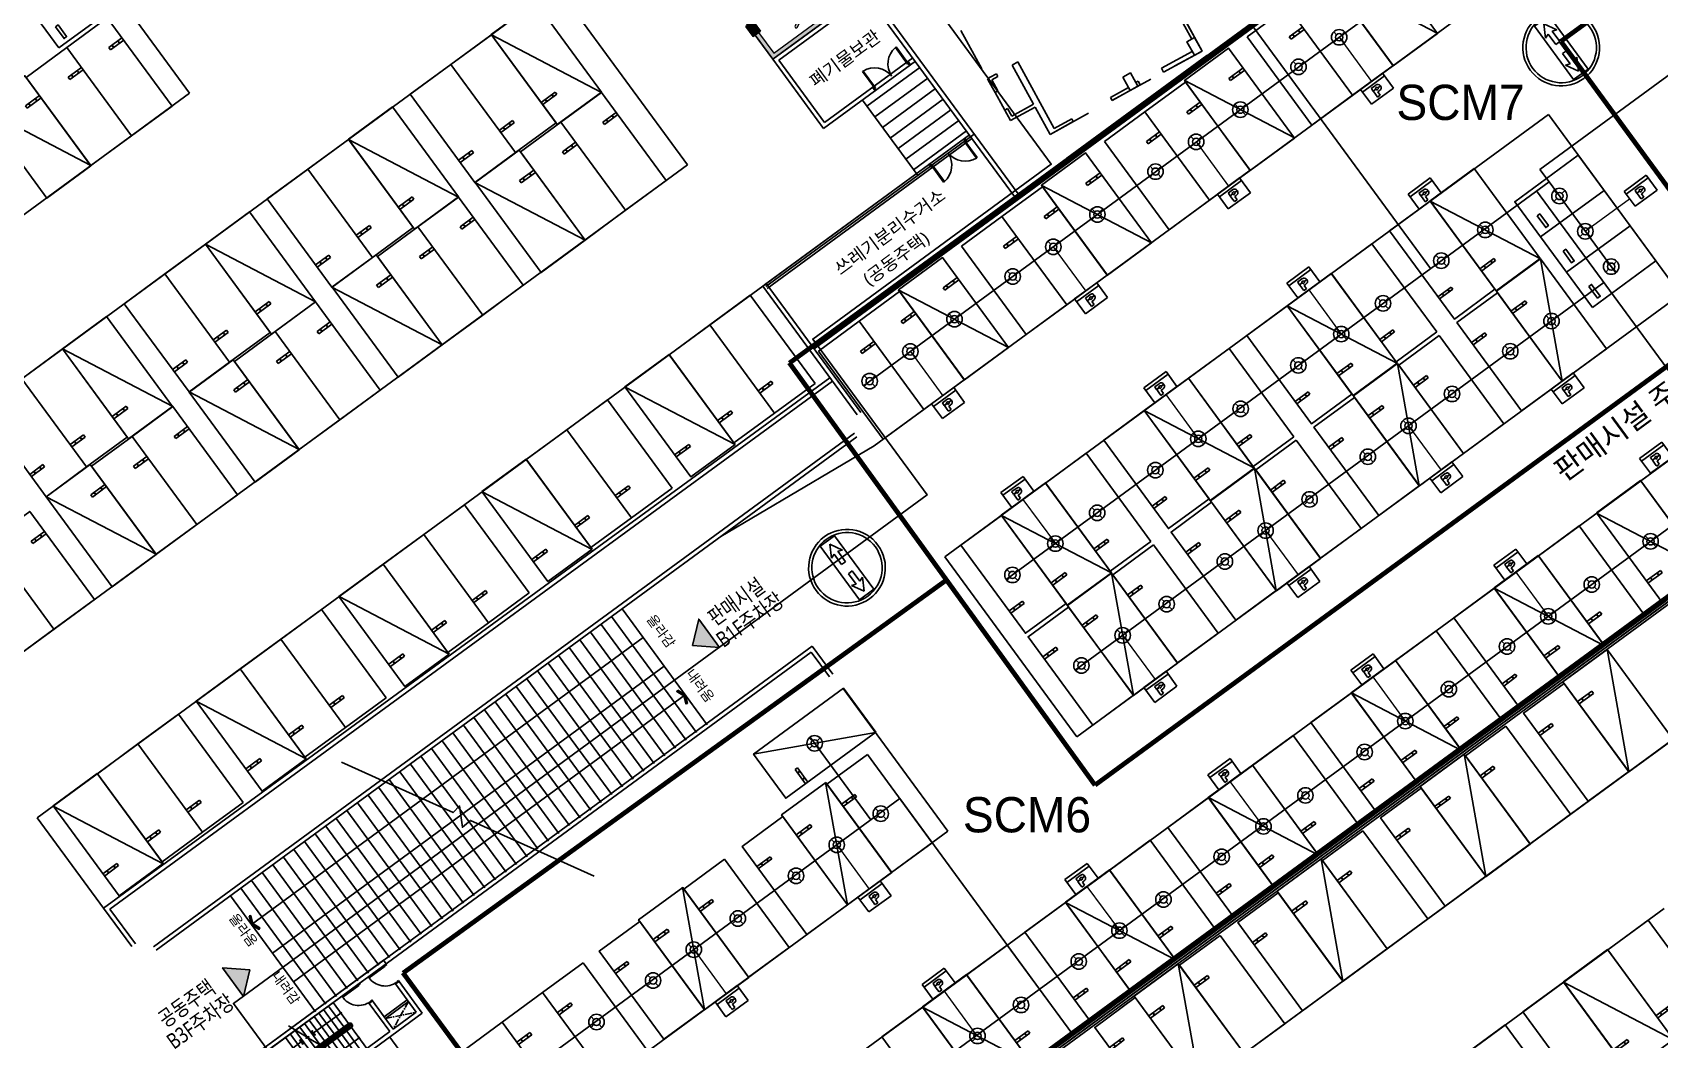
# Model space of a CAD drawing. Header units: millimetres. Extents: x 75184266 to 76346726, y -35077925 to -33679385.
# Drawn here: x 75401790 to 75476135, y -34588318 to -34542283 of the extents above; entities that cross this region are included whole.
import ezdxf
from ezdxf.enums import TextEntityAlignment as Align

# ---------------------------------------------------------------- set-up
doc = ezdxf.new("R2010")
doc.units = ezdxf.units.MM
doc.header["$LTSCALE"] = 50
doc.header["$MEASUREMENT"] = 0
for name, pattern in [('ACAD_ISO10W100', [18.5, 12, -3, 0.5, -3]), ('HIDDEN', [0.375, 0.25, -0.125]), ('XR-지하3층$0$H', [1.3, 0.8, -0.5]), ('XR-지하3층$0$HIDDEN2', [0.1875, 0.125, -0.0625])]:
    doc.linetypes.add(name, pattern=pattern)
doc.layers.get('0').update_dxf_attribs({"linetype": 'CONTINUOUS'})
for name, color, linetype in [('0-유도관제', 6, 'CONTINUOUS'), ('CON', 2, 'CONTINUOUS'), ('DK1', 6, 'CONTINUOUS'), ('DOOR', 7, 'CONTINUOUS'), ('HD', 7, 'CONTINUOUS'), ('open', 1, 'ACAD_ISO10W100'), ('PARKING', 7, 'CONTINUOUS'), ('RACEWAY', 4, 'HIDDEN'), ('W1', 3, 'CONTINUOUS'), ('XR-지하3층$0$1HIDDEN2', 1, 'XR-지하3층$0$HIDDEN2'), ('XR-지하3층$0$5', 5, 'CONTINUOUS'), ('XR-지하3층$0$a-door', 6, 'CONTINUOUS'), ('XR-지하3층$0$A-주차', 9, 'CONTINUOUS'), ('XR-지하3층$0$hat', 8, 'CONTINUOUS'), ('XR-지하3층$0$일반주차', 8, 'CONTINUOUS'), ('XR-지하3층$0$장애인', 11, 'CONTINUOUS'), ('XR-지하3층$0$확장형주차', 8, 'CONTINUOUS')]:
    doc.layers.add(name, color=color, linetype=linetype)
doc.layers.add('건축', color=8, linetype='CONTINUOUS', plot=False)
for name, color, linetype, lineweight in [('구역제어-S.C.M', 2, 'CONTINUOUS', 100), ('주차유도-LGM', 6, 'CONTINUOUS', 20), ('주차유도-USM', 1, 'CONTINUOUS', 35), ('주차유도-레이스웨이', 1, 'CONTINUOUS', 25)]:
    doc.layers.add(name, color=color, linetype=linetype, lineweight=lineweight)
doc.styles.add('HY중고딕', font='')
doc.styles.add('XR-지하3층$0$맑은고딕', font='malgun.ttf')
doc.styles.add('XR-지하3층$0$울릉도m', font='malgun.ttf')
doc.styles.add('XR-지하3층$0$유형1', font='malgun.ttf')
doc.styles.get('HY중고딕').set_extended_font_data('Dotum')

# ---------------------------------------------------------------- blocks, each defined once
blk = doc.blocks.new('XR-지하3층$0$ARROWX')
blk.add_lwpolyline([(-0.2, -0.5), (-0.293, -0.463), (-0.108, 0), (-0.293, 0.463), (-0.2, 0.5), (0, 0)], close=True)
for points in [[(-0.2, 0.5), (-0.293, 0.463), (0, 0), (-0.108, 0)], [(0, 0), (-0.108, 0), (-0.2, -0.5), (-0.293, -0.463)]]:
    blk.add_solid(points)
blk = doc.blocks.new('XR-지하3층$0$확장형 주차')
at = {"layer": 'XR-지하3층$0$확장형주차', "color": 7}
for p, q in [((0, 3965), (800, 3965)), ((0, 3835), (800, 3835)), ((800, 3835), (800, 3965))]:
    blk.add_line(p, q, dxfattribs=at)
blk.add_lwpolyline([(2500, 5100), (0, 0)], dxfattribs=at)
blk.add_lwpolyline([(2500, 5091), (0, 5091), (0, -9), (2500, -9)], close=True, dxfattribs=at)
for centre in [(238, 3900), (613, 3900)]:
    blk.add_circle(centre, 17.5, dxfattribs=at)
blk = doc.blocks.new('XR-지하3층$0$일반형 주차')
at = {"layer": 'XR-지하3층$0$일반주차'}
for p, q in [((750, 3865), (0, 3865)), ((0, 3735), (750, 3735)), ((750, 3735), (750, 3865))]:
    blk.add_line(p, q, dxfattribs=at)
blk.add_lwpolyline([(2300, 5000), (0, 5000), (0, 0), (2300, 0)], close=True, dxfattribs=at)
for centre in [(238, 3800), (563, 3800)]:
    blk.add_circle(centre, 17.5, dxfattribs=at)
blk = doc.blocks.new('XR-지하3층$0$A$C73B52ADF')
at = {"layer": 'XR-지하3층$0$A-주차', "elevation": 0}
for points in [[(-2038, 2466), (-38, 2466), (-38, -1134), (-2038, -1134)], [(-1166, 2021), (-1166, 1871), (-1832, 1871), (-1832, 2021)]]:
    blk.add_lwpolyline(points, close=True, dxfattribs=at)
blk = doc.blocks.new('XR-지하3층$0$A$C5E3F3FAC')
at = {"layer": 'XR-지하3층$0$a-door'}
for p, q in [((90, 950), (50, 950)), ((50, 950), (50, 0)), ((90, 0), (90, 950)), ((1910, 950), (1950, 950)), ((1910, 0), (1910, 950)), ((1950, 950), (1950, 0)), ((50, 0), (90, 0)), ((1950, 0), (1910, 0))]:
    blk.add_line(p, q, dxfattribs=at)
at = {"layer": 'XR-지하3층$0$a-door', "color": 6}
for points in [[(0, 850), (0, 1050), (50, 1050), (50, 850)], [(2000, 850), (2000, 1050), (1950, 1050), (1950, 850)]]:
    blk.add_lwpolyline(points, close=True, dxfattribs=at)
at = {"layer": 'XR-지하3층$0$a-door', "color": 7}
for centre, start, end in [((-2, 999), 275.25016, 357.21379), ((2002, 999), 182.78621, 264.74984)]:
    blk.add_arc(centre, 1003, start, end, dxfattribs=at)
blk = doc.blocks.new('XR-지하3층$0$장애인 주차')
at = {"layer": 'XR-지하3층$0$5', "ltscale": 4}
h = blk.add_hatch(color=7, dxfattribs=at)
h.dxf.hatch_style = 1
h.paths.add_polyline_path([(3842, -695), (4402, -695), (4402, -1115), (3842, -1115)])
h.paths.add_polyline_path([(3892, -1065), (4352, -1065), (4352, -745), (3892, -745)], flags=16)
h.paths.add_polyline_path([(3982, -990), (3988, -973), (4011, -981), (4046, -898), (4136, -898), (4137, -881), (4072, -881), (4072, -863), (4138, -863), (4142, -810, -3.72247), (4161, -797), (4152, -916), (4058, -916), (4021, -1003)], flags=0)
h = blk.add_hatch(color=256, dxfattribs=at)
h.dxf.hatch_style = 1
h.paths.add_polyline_path([(4352, -1065), (4352, -745), (3892, -745), (3892, -1065)])
at = {"layer": 'XR-지하3층$0$hat'}
h = blk.add_hatch(color=7, dxfattribs=at)
edge = h.paths.add_edge_path()
edge.add_line((4161, -797), (4152, -916))
edge.add_line((4152, -916), (4058, -916))
edge.add_line((4058, -916), (4021, -1003))
edge.add_line((4021, -1003), (3982, -990))
edge.add_line((3982, -990), (3988, -973))
edge.add_line((3988, -973), (4011, -981))
edge.add_line((4011, -981), (4046, -898))
edge.add_line((4046, -898), (4136, -898))
edge.add_line((4136, -898), (4137, -881))
edge.add_line((4137, -881), (4072, -881))
edge.add_line((4072, -881), (4072, -863))
edge.add_line((4072, -863), (4138, -863))
edge.add_line((4138, -863), (4142, -810))
edge.add_arc((4140, -787), 22.8, -24.88273, 274.96983, ccw=False)
edge = h.paths.add_edge_path()
edge.add_line((4048, -981), (4058, -958))
edge.add_arc((4127, -942), 71.5, 192.8781, 416.16881)
edge.add_line((4167, -882), (4169, -863))
edge.add_arc((4127, -942), 89.2, 206.53502, 422.4866, ccw=False)
at = {"layer": 'XR-지하3층$0$장애인', "lineweight": 5, "true_color": 0xffffff}
blk.add_hatch(color=7, dxfattribs=at).paths.add_polyline_path([(2472, 3995), (2472, -1005), (3842, -1005), (3842, -805), (2672, -805), (2672, 3795), (5572, 3795), (5572, -805), (4402, -805), (4402, -1005), (5772, -1005), (5772, 3995)])
h = blk.add_hatch(color=7, dxfattribs=at)
h.paths.add_polyline_path([(5572, 2795), (5572, 3078), (4855, 3795), (4572, 3795)])
h.paths.add_polyline_path([(4572, 3045), (4572, 2762), (5572, 1762), (5572, 2045)])
h.paths.add_polyline_path([(4572, 2012), (4572, 1729), (5572, 729), (5572, 1012)])
h.paths.add_polyline_path([(5572, -304), (5572, -21), (4572, 979), (4572, 696)])
h.paths.add_polyline_path([(4572, -54), (4572, -336), (5041, -805), (5323, -805)])
h = blk.add_hatch(color=7, dxfattribs=at)
h.paths.add_polyline_path([(3763, 2216, -1), (3463, 2216, -1)])
h.paths.add_polyline_path([(3992, 1503, -0.343093), (3870, 1283), (3381, 1194), (3090, 708, -0.931653), (2987, 770), (3330, 1379), (3639, 1415, 0.446048), (3689, 1485), (3600, 1888, -0.596144), (3699, 2009), (4214, 1851), (4443, 1569, -0.883364), (4355, 1493), (4151, 1741), (3925, 1810)])
h.paths.add_polyline_path([(4053, 1393), (4055, 1528, -1.526545), (3257, 820), (3348, 969, 1.638056)])
at = {"layer": 'XR-지하3층$0$1HIDDEN2', "color": 11}
for points in [[(4161, -797), (4152, -916), (4058, -916), (4021, -1003), (3982, -990), (3988, -973), (4011, -981), (4046, -898), (4136, -898), (4137, -881), (4072, -881), (4072, -863), (4138, -863), (4142, -810)], [(4167, -882), (4169, -863)]]:
    blk.add_lwpolyline(points, dxfattribs=at)
for centre, radius, start, end in [((4127, -942), 89.2, 206.53502, 62.4866), ((4127, -942), 71.5, 192.8781, 56.16881), ((4140, -787), 22.8, 335.11727, 274.96983)]:
    blk.add_arc(centre, radius, start, end, dxfattribs=at)
at = {"layer": 'XR-지하3층$0$5', "lineweight": 5}
for p, q in [((4572, 3795), (4572, -805)), ((5572, 2795), (4572, 3795)), ((5572, 3078), (4855, 3795)), ((5572, 2045), (4572, 3045)), ((5572, 1762), (4572, 2762)), ((5572, 1012), (4572, 2012)), ((5572, 729), (4572, 1729)), ((5572, -21), (4572, 979)), ((5572, -304), (4572, 696)), ((5323, -805), (4572, -54)), ((5041, -805), (4572, -336))]:
    blk.add_line(p, q, dxfattribs=at)
at = {"layer": 'XR-지하3층$0$5', "ltscale": 4}
for p, q in [((4165, -1005), (4165, -805)), ((4165, -805), (4165, -905))]:
    blk.add_line(p, q, dxfattribs=at)
at = {"layer": 'XR-지하3층$0$5', "lineweight": 5}
for points in [[(3842, -1005), (2472, -1005), (2472, 3995), (5772, 3995), (5772, -1005), (4402, -1005)], [(3842, -805), (2672, -805), (2672, 3795), (5572, 3795), (5572, -805), (4402, -805)]]:
    blk.add_lwpolyline(points, dxfattribs=at)
at = {"layer": 'XR-지하3층$0$5', "ltscale": 4}
for points in [[(3842, -695), (3842, -1115), (4402, -1115), (4402, -695)], [(3892, -745), (3892, -1065), (4352, -1065), (4352, -745)]]:
    blk.add_lwpolyline(points, close=True, dxfattribs=at)
at = {"layer": 'XR-지하3층$0$장애인', "color": 8, "lineweight": 5}
for p, q in [((3689, 1485), (3600, 1888, 0)), ((3699, 2009, 0), (4214, 1851, 0)), ((3925, 1810, 0), (4151, 1741, 0)), ((4055, 1528), (4053, 1393)), ((4151, 1741, 0), (4355, 1493, 0)), ((4214, 1851, 0), (4443, 1569, 0)), ((3348, 969), (3257, 820))]:
    blk.add_line(p, q, dxfattribs=at)
at = {"layer": 'XR-지하3층$0$장애인', "color": 7, "lineweight": 5}
for points in [[(3523, 2720), (2773, 2720), (2773, 2870), (3523, 2870)], [(4473, 2720), (3723, 2720), (3723, 2870), (4473, 2870)]]:
    blk.add_lwpolyline(points, close=True, dxfattribs=at)
at = {"layer": 'XR-지하3층$0$장애인', "color": 8, "lineweight": 5}
for points in [[(3992, 1503, -0.343093), (3870, 1283), (3381, 1194), (3094, 715)], [(3094, 715, -1.000002), (2987, 770), (3330, 1379), (3640, 1415)]]:
    blk.add_lwpolyline(points, format="xyb", dxfattribs=at)
at = {"layer": 'XR-지하3층$0$장애인', "color": 8, "lineweight": 5, "extrusion": (0.976964, 0.213404, 0), "elevation": 4221}
blk.add_lwpolyline([(617, 0), (931, 0)], dxfattribs=at)
at = {"layer": 'XR-지하3층$0$장애인', "color": 8, "lineweight": 5}
blk.add_circle((3613, 2216), 150, dxfattribs=at)
for centre, radius, start, end in [((3810, 1000), 582, 198.00599, 65.09494), ((3682, 1922, 0), 88.4, 79.11433, 202.31847), ((4394, 1537, 0), 58.8, 227.96553, 33.79043), ((3809, 1000), 462, 183.85247, 58.2396), ((3632, 1473), 57.7, 276.27861, 12.43535)]:
    blk.add_arc(centre, radius, start, end, dxfattribs=at)
blk = doc.blocks.new('2P-Dr204')
at = {"color": 0}
for p, q in [((29, 50), (29, 955)), ((65, 50), (65, 956)), ((29, 50), (0, 50)), ((0, 50), (0, -50)), ((29, 14), (29, 50)), ((65, 50), (29, 50)), ((50, 14), (29, 14)), ((50, -50), (50, 14)), ((950, 14), (950, -50)), ((971, 14), (950, 14)), ((971, 14), (950, 14)), ((971, 50), (971, 14)), ((1000, 50), (971, 50)), ((1000, -50), (1000, 50)), ((50, -50), (0, -50)), ((1000, -50), (950, -50))]:
    blk.add_line(p, q, dxfattribs=at)
blk.add_arc((65, 50), 906, 0, 92.22942, dxfattribs=at)
blk = doc.blocks.new('A$C3C7850DE')
at = {"layer": 'CON', "ltscale": 100}
for p, q in [((-9, 7422), (-9, 222)), ((-9, 7422), (191, 7422)), ((191, 7422), (191, 422)), ((1191, 7422), (1191, 7222, 0)), ((1191, 7422), (2991, 7422)), ((1191, 7222), (2791, 7222)), ((2791, 7222), (2791, 5922)), ((2991, 7422), (2991, 222)), ((1191, 5922), (2791, 5922)), ((1191, 5922, 0), (1191, 5722, 0)), ((1191, 5722), (2791, 5722)), ((2791, 5722), (2791, 422)), ((-9, 222), (2991, 222)), ((191, 422), (2791, 422))]:
    blk.add_line(p, q, dxfattribs=at)
at = {"layer": 'HD', "ltscale": 10}
for p, q in [((191, 4422), (1376, 4422)), ((191, 4152), (1376, 4152)), ((191, 3882), (1376, 3882)), ((783, 4422), (783, 2802)), ((1376, 4422), (1376, 1722)), ((1476, 4422), (1446, 4422)), ((1446, 1722), (1446, 4422)), ((1476, 4152), (1446, 4152)), ((1476, 3882), (1446, 3882)), ((1476, 4422), (1476, 1722)), ((1506, 4422), (1476, 4422)), ((1506, 4422), (1506, 1722)), ((1506, 4422), (1536, 4422)), ((1536, 4152), (1506, 4152)), ((1536, 3882), (1506, 3882)), ((1536, 1722), (1536, 4422)), ((1606, 4422), (1606, 1722)), ((1606, 4422), (2791, 4422)), ((2791, 4152), (1606, 4152)), ((2791, 3882), (1606, 3882)), ((2198, 4422), (2198, 1097)), ((191, 3612), (1376, 3612)), ((191, 3342), (1376, 3342)), ((191, 3072), (1376, 3072)), ((1476, 3612), (1446, 3612)), ((1476, 3342), (1446, 3342)), ((1476, 3072), (1446, 3072)), ((1536, 3612), (1506, 3612)), ((1536, 3342), (1506, 3342)), ((1536, 3072), (1506, 3072)), ((2791, 3612), (1606, 3612)), ((2791, 3342), (1606, 3342)), ((2791, 3072), (1606, 3072)), ((191, 2802), (1376, 2802)), ((191, 2532), (1376, 2532)), ((191, 2262), (1376, 2262)), ((783, 2262), (783, 1097)), ((1476, 2802), (1446, 2802)), ((1476, 2532), (1446, 2532)), ((1476, 2262), (1446, 2262)), ((1536, 2802), (1506, 2802)), ((1536, 2532), (1506, 2532)), ((1536, 2262), (1506, 2262)), ((2791, 2802), (1606, 2802)), ((2791, 2532), (1606, 2532)), ((2791, 2262), (1606, 2262)), ((191, 1992), (1376, 1992)), ((191, 1722), (1376, 1722)), ((1476, 1992), (1446, 1992)), ((1476, 1722), (1446, 1722)), ((1506, 1722), (1476, 1722)), ((1536, 1992), (1506, 1992)), ((1536, 1722), (1506, 1722)), ((2791, 1992), (1606, 1992)), ((2791, 1722), (1606, 1722)), ((2198, 1097), (783, 1097))]:
    blk.add_line(p, q, dxfattribs=at)
blk.add_lwpolyline([(-159, 2141), (734, 2513), (779, 2461), (788, 2602), (833, 2551), (1726, 2943)], dxfattribs=at)
for points in [[(663, 2870), (783, 2802), (904, 2871), (886, 2900), (783, 2841), (680, 2900)], [(663, 2193), (783, 2262), (904, 2193), (886, 2163), (783, 2222), (680, 2164)]]:
    blk.add_lwpolyline(points, close=True, dxfattribs=at)
for centre in [(783, 4422), (783, 4422), (2198, 4422), (2198, 4422)]:
    blk.add_circle(centre, 30, dxfattribs=at)
for centre, radius, start, end in [((1491, 4422), 115, 0.00005, 180.00005), ((1491, 4422), 45, 0.00005, 180.00005), ((1491, 1722), 115, 180.00005, 0.00005), ((1491, 1722), 45, 180.00005, 0.00005)]:
    blk.add_arc(centre, radius, start, end, dxfattribs=at)
at = {"layer": 'open', "ltscale": 0.5}
for p, q in [((2191, 7222), (2791, 5922)), ((2191, 5922), (2791, 7222))]:
    blk.add_line(p, q, dxfattribs=at)
at = {"layer": 'W1', "ltscale": 100}
for p, q in [((2091, 7222), (2091, 5922)), ((2191, 7222), (2191, 5922))]:
    blk.add_line(p, q, dxfattribs=at)
at = {"layer": 'DOOR', "extrusion": (-1.015e-13, 9.27e-13, -1), "zscale": -1, "rotation": 180.0000577049292}
for p in [(-191, 7372, 0), (-191, 5872, 0)]:
    blk.add_blockref('2P-Dr204', p, dxfattribs=at)
blk = doc.blocks.new('센서')
at = {"layer": '0-유도관제', "color": 0}
for p, q in [((405935, 34224), (406072, 34088)), ((405936, 33712), (406072, 33849)), ((406311, 34088), (406447, 34225)), ((406311, 33849), (406448, 33713))]:
    blk.add_line(p, q, dxfattribs=at)
for major_axis, start_param, end_param in [((0, 362), 2.801804347482335, 9.084989654661921), ((0, 169), 2.862310370331367, 9.145495677510954)]:
    blk.add_ellipse((406192, 33969), major_axis=major_axis, ratio=1, start_param=start_param, end_param=end_param, dxfattribs=at)
blk = doc.blocks.new('만공차등')
at = {"layer": '0-유도관제', "color": 0}
for p, q in [((305755, 78525), (306597, 78525)), ((305755, 77269), (305755, 78525)), ((306185, 78101), (306185, 77952)), ((306191, 78101), (306191, 77952)), ((306442, 77269), (306442, 78525)), ((306442, 78525), (306442, 77269)), ((306597, 78525), (306597, 77269)), ((306185, 77838), (306185, 77693)), ((306191, 77838), (306191, 77693)), ((306597, 77269), (305755, 77269))]:
    blk.add_line(p, q, dxfattribs=at)
for points in [[(305858, 77952), (305858, 77952), (305858, 78101), (305858, 78101)], [(305858, 78101), (305858, 78101), (306044, 78101), (306185, 78101)], [(306191, 78101), (306274, 78101), (306339, 78101), (306339, 78101)], [(306339, 78101), (306339, 78101), (306339, 77854), (306339, 77854)], [(306037, 77952), (306037, 77952), (305858, 77952), (305858, 77952)], [(306037, 77870), (306037, 77870), (306037, 77952), (306037, 77952)], [(306078, 77737), (306050, 77766), (306037, 77810), (306037, 77870)], [(306185, 77693), (306139, 77694), (306104, 77709), (306078, 77737)], [(306134, 77952), (306134, 77952), (306134, 77915), (306134, 77915)], [(306185, 77952), (306159, 77952), (306134, 77952), (306134, 77952)], [(306134, 77915), (306134, 77887), (306139, 77867), (306149, 77855)], [(306149, 77855), (306158, 77844), (306170, 77838), (306185, 77838)], [(306241, 77952), (306241, 77952), (306217, 77952), (306191, 77952)], [(306191, 77838), (306204, 77838), (306216, 77843), (306226, 77853)], [(306226, 77853), (306236, 77863), (306241, 77882), (306241, 77909)], [(306241, 77909), (306241, 77909), (306241, 77952), (306241, 77952)], [(306339, 77854), (306339, 77800), (306327, 77760), (306301, 77733)]]:
    blk.add_open_spline(points, degree=3, dxfattribs=at)
blk.add_open_spline([(306301, 77733), (306275, 77706), (306239, 77693), (306192, 77693), (306191, 77693), (306191, 77693), (306191, 77693)], degree=3, knots=[0.4989771, 0.4989771, 0.4989771, 0.4989771, 0.9979543, 0.9979543, 0.9979543, 1, 1, 1, 1], dxfattribs=at)
blk = doc.blocks.new('sdvfr')
at = {"layer": 'DK1'}
for p, q in [((-945351, 1790459), (-944567, 1790896)), ((-944567, 1790022), (-945351, 1790459)), ((-944567, 1790896), (-944674, 1790612)), ((-943860, 1790612), (-944674, 1790612)), ((-944674, 1790306), (-943860, 1790306)), ((-944674, 1790306), (-944567, 1790022)), ((-943860, 1790306), (-943860, 1790612)), ((-943136, 1790306), (-943136, 1790612)), ((-943136, 1790612), (-942322, 1790612)), ((-942322, 1790306), (-943136, 1790306)), ((-941645, 1790459), (-942429, 1790896)), ((-942429, 1790896), (-942322, 1790612)), ((-942429, 1790022), (-941645, 1790459)), ((-942322, 1790306), (-942429, 1790022))]:
    blk.add_line(p, q, dxfattribs=at)
blk.add_lwpolyline([(-941398, 1789894), (-941398, 1791024), (-945598, 1791024), (-945598, 1789894)], close=True, dxfattribs=at)
at = {"layer": 'DK1', "color": 2}
for radius in [2428, 2228]:
    blk.add_circle((-943498, 1790459), radius, dxfattribs=at)

msp = doc.modelspace()

# ---------------------------------------------------------------- hatches: boundary and pattern name
at = {"layer": '건축', "ltscale": 1000}
h = msp.add_hatch(color=256, dxfattribs=at)
h.dxf.hatch_style = 1
h.paths.add_polyline_path([(75433189, -34570401.7), (75431950.3, -34570305.8), (75432232.7, -34569096)])
h = msp.add_hatch(color=256, dxfattribs=at)
h.dxf.hatch_style = 1
h.paths.add_polyline_path([(75411435.4, -34586346.9), (75411716.5, -34585136.7), (75410477.8, -34585042.1)])

# ---------------------------------------------------------------- linework, layer by layer
at = {"layer": '건축'}
for p, q in [((75435615.8, -34543503.4), (75403662.2, -34499919.4)), ((75408969.2, -34545053.2), (75394837.9, -34525778.3)), ((75392193.6, -34564792), (75425748, -34540191.7)), ((75431719.8, -34548337.1), (75425748, -34540191.7)), ((75454128.7, -34541430.2, 0), (75454763.8, -34542587.3, 0)), ((75454260.2, -34541358, 0), (75455232.1, -34543128.8)), ((75454785.2, -34543146, 0), (75453382.5, -34543915.8, 0)), ((75455232.1, -34543128.8), (75453478.8, -34544091.1, 0)), ((75446552.1, -34543774.6), (75447531.2, -34545558.6)), ((75446815.1, -34543630.3), (75448479.8, -34546663.5)), ((75453478.8, -34544091.1, 0), (75453382.5, -34543915.8, 0)), ((75445425.6, -34544392.9, 0), (75445466.5, -34544467.4, 0)), ((75445629.3, -34544452.2), (75445905.9, -34544956.3)), ((75445833.3, -34544169.2), (75445905.4, -34544300.7)), ((75445833.3, -34544169.2), (75445905.4, -34544300.7)), ((75451607.8, -34544319.4), (75451944.6, -34544933.1)), ((75451958.5, -34544127), (75452295.3, -34544740.6)), ((75388645.3, -34559953.7), (75408969.2, -34545053.2)), ((75445905.9, -34544956.3), (75445774.4, -34545028.5)), ((75451048.4, -34545253.8), (75451120.6, -34545385.3)), ((75451048.4, -34545253.8), (75451120.6, -34545385.3)), ((75446348.6, -34545762.8), (75446217.1, -34545835)), ((75446348.6, -34545762.8), (75446536.2, -34546104.7)), ((75447603.4, -34545690.1), (75448289, -34546939.4)), ((75449277.6, -34546225.7), (75449349.7, -34546357.2)), ((75398165.4, -34572937.4), (75431719.8, -34548337.1)), ((75402008.7, -34578179.5), (75440401.9, -34550031.6)), ((75405038.9, -34582312.8), (75402008.7, -34578179.5))]:
    msp.add_line(p, q, dxfattribs=at)
at = {"layer": '건축', "ltscale": 1000}
for p, q in [((75440255.1, -34561174.9), (75512999.3, -34507842.6)), ((75443480.8, -34566249.7), (75471061.6, -34546028.9)), ((75477092.5, -34554254.9), (75471061.6, -34546028.9)), ((75449511.7, -34574475.7), (75477092.5, -34554254.9)), ((75425969.8, -34598927.1), (75480521.8, -34558932.4)), ((75433249.6, -34565318.8), (75440255.1, -34561174.9)), ((75443480.8, -34566249.7), (75449511.7, -34574475.7)), ((75428251.6, -34568985.6), (75432136.5, -34574285.7, 0)), ((75426799.7, -34570049.6), (75430684.7, -34575349.8)), ((75427283.6, -34569694.9), (75431168.6, -34574995)), ((75427767.7, -34569340.3), (75431652.6, -34574640.5)), ((75425831.9, -34570759.1), (75429716.9, -34576059.3, 0)), ((75426315.8, -34570404.4), (75430200.8, -34575704.5)), ((75424864.1, -34571468.6), (75428749.1, -34576768.8)), ((75425348, -34571113.9), (75429233, -34576414)), ((75423896.4, -34572178.1), (75427781.3, -34577478.2)), ((75424380.3, -34571823.4), (75428265.2, -34577123.5)), ((75422928.6, -34572887.6), (75426813.5, -34578187.7)), ((75423412.5, -34572532.9), (75427297.4, -34577833)), ((75421960.8, -34573597.1), (75425845.7, -34578897.2)), ((75422444.7, -34573242.4), (75426329.6, -34578542.5)), ((75426427.2, -34611487.4), (75478122.3, -34573587.2)), ((75420993, -34574306.6), (75424877.9, -34579606.7)), ((75421476.9, -34573951.8), (75425361.8, -34579252)), ((75420025.2, -34575016.1), (75423910.1, -34580316.2)), ((75420509.1, -34574661.3), (75424394, -34579961.5)), ((75419057.2, -34575725.7), (75422942.5, -34581025.6, 0)), ((75419541.1, -34575371), (75423426.4, -34580670.8, 0)), ((75418089.6, -34576435.1), (75421974.6, -34581735.2)), ((75418573.5, -34576080.3), (75422458.5, -34581380.4)), ((75417121.8, -34577144.6), (75421006.8, -34582444.7)), ((75417605.7, -34576789.8), (75421490.7, -34582089.9)), ((75426427.2, -34611487.4), (75472799.6, -34577489.6)), ((75415670.1, -34578208.8), (75419555.1, -34583508.9)), ((75416154, -34577854), (75420039, -34583154.2)), ((75416637.9, -34577499.3), (75420522.9, -34582799.4)), ((75414702.3, -34578918.3), (75418587.3, -34584218.4)), ((75415186.2, -34578563.5), (75419071.2, -34583863.7)), ((75422540.8, -34594249.8), (75443622.3, -34578793.9)), ((75413734.5, -34579627.8), (75417619.5, -34584927.9)), ((75414218.4, -34579273), (75418103.4, -34584573.2)), ((75412766.7, -34580337.3), (75416651.7, -34585637.4)), ((75413250.6, -34579982.5), (75417135.6, -34585282.6)), ((75411798.9, -34581046.8), (75415683.9, -34586346.9)), ((75412282.8, -34580692), (75416167.8, -34585992.1)), ((75410831.2, -34581756.2), (75414716.1, -34587056.4)), ((75411315.1, -34581401.5), (75415200, -34586701.6)), ((75429974.8, -34616326.2), (75476347.2, -34582328.4))]:
    msp.add_line(p, q, dxfattribs=at)
at = {"layer": '건축', "ltscale": 100}
for p, q in [((75437393.6, -34556583.5), (75463362.2, -34537544.7)), ((75437511.9, -34556744.8), (75463641.7, -34537587.7)), ((75437721.9, -34537580.8, 0), (75446668.4, -34549783.7, 0)), ((75438001.4, -34537623.8, 0), (75446829.7, -34549665.4, 0)), ((75435615.8, -34543503.4, 0), (75439809.7, -34540428.6, 0)), ((75435895.3, -34543546.4, 0), (75439928, -34540589.9, 0)), ((75437939.7, -34546673.2), (75442133.7, -34543598.4)), ((75437982.8, -34546393.7), (75442015.4, -34543437.1)), ((75442341.5, -34543881.9), (75439922.1, -34545655.7)), ((75449059.7, -34548023.9), (75455453.7, -34543336.3)), ((75449178, -34548185.2), (75455572, -34543497.5)), ((75442696.3, -34544365.8), (75440276.9, -34546139.6)), ((75443051, -34544849.7), (75440631.6, -34546623.5)), ((75443405.8, -34545333.6), (75440986.4, -34547107.4)), ((75443760.6, -34545817.5), (75441341.1, -34547591.3)), ((75435243.6, -34553819.9), (75444599, -34546961)), ((75435302.7, -34553900.6), (75444819.4, -34546923.4)), ((75444115.3, -34546301.3), (75441695.9, -34548075.1)), ((75444470.1, -34546785.2), (75442050.7, -34548559)), ((75435361.8, -34553981.2), (75444717.2, -34547122.3)), ((75423352.6, -34607293.7), (75479322.1, -34566259.8))]:
    msp.add_line(p, q, dxfattribs=at)
at = {"layer": '건축', "ltscale": 0.5}
for p, q in [((75435615.8, -34543503.4, 0), (75437939.7, -34546673.2)), ((75435895.3, -34543546.4, 0), (75437982.8, -34546393.7, 0)), ((75442258.5, -34548842.5), (75439714.3, -34545372.2)), ((75435159.8, -34553874.8), (75439479.2, -34559766.3)), ((75435321.1, -34553756.6), (75439640.5, -34559648.1)), ((75407324, -34584078.1), (75439346.8, -34560600.6)), ((75407442.3, -34584239.4), (75439465.1, -34560761.9)), ((75423456.4, -34607093.6), (75479262.9, -34566179.2)), ((75423411.7, -34607374.4), (75479219.9, -34566458.7)), ((75428735.4, -34568630.8), (75432620.4, -34573931)), ((75429694.1, -34569944.6), (75411791.3, -34583067.2)), ((75437418.8, -34570332.3), (75410644.5, -34589960.6)), ((75437375.8, -34570611.9), (75410762.8, -34590121.9)), ((75438201.7, -34571738.5), (75437375.8, -34570611.9)), ((75438363, -34571620.3), (75437418.8, -34570332.3)), ((75430654.4, -34571253.5), (75412751.8, -34584378)), ((75431615.7, -34572563.8), (75413711.8, -34585687.2)), ((75405039.5, -34582312.4, 0), (75406325.9, -34584067)), ((75405319.2, -34582355.7, 0), (75406487.2, -34583948.7)), ((75421616.6, -34592991.2), (75418109.7, -34588207.6))]:
    msp.add_line(p, q, dxfattribs=at)
at = {"layer": '건축'}
for points in [[(75405276.9, -34489566.3), (75448341.7, -34548305.9), (75437440.5, -34556298), (75442666.2, -34563425.7), (75410966.7, -34586666.1), (75425132.9, -34605988.5), (75479241.4, -34566318.9), (75534889.6, -34642222)], [(75445774.4, -34545028.5), (75445466.5, -34544467.4)], [(75445557.1, -34544320.7), (75445833.3, -34544169.2)], [(75445629.3, -34544452.2), (75445905.4, -34544300.7)], [(75451120.6, -34545385.3), (75452409.2, -34544678.1)], [(75451607.8, -34544319.4), (75451958.5, -34544127)], [(75452199.1, -34544565.3), (75452313, -34544502.7)], [(75451048.4, -34545253.8), (75451872.5, -34544801.6)], [(75451048.4, -34545253.8), (75451120.6, -34545385.3)], [(75451048.4, -34545253.8), (75451120.6, -34545385.3)], [(75446476.9, -34546308.4), (75446217.1, -34545835)], [(75446476.9, -34546308.4), (75447603.4, -34545690.1)], [(75446536.2, -34546104.7), (75447531.2, -34545558.6)], [(75448479.8, -34546663.5), (75449277.6, -34546225.7)], [(75449277.6, -34546225.7), (75449349.7, -34546357.2)], [(75449277.6, -34546225.7), (75449349.7, -34546357.2)], [(75448289, -34546939.4), (75449349.7, -34546357.2)]]:
    msp.add_lwpolyline(points, dxfattribs=at)
at = {"layer": '건축', "linetype": 'XR-지하3층$0$H', "ltscale": 50}
msp.add_lwpolyline([(75444213.2, -34542183.7), (75446476.9, -34546308.4), (75447603.4, -34545690.1), (75448289, -34546939.4), (75455232.1, -34543128.8), (75453350.9, -34539701.1)], dxfattribs=at)
at = {"layer": '건축', "ltscale": 0.5}
msp.add_lwpolyline([(75454895.3, -34542515.2), (75455232.1, -34543128.8), (75454881.4, -34543321.3), (75454544.6, -34542707.6)], close=True, dxfattribs=at)
for points in [[(75446815.1, -34543630.3), (75446552.1, -34543774.6)], [(75451944.6, -34544933.1), (75452295.3, -34544740.6), (75451958.5, -34544127), (75451607.8, -34544319.4)], [(75415909.7, -34575643.6), (75421005.1, -34577943.6), (75421305.9, -34577644.2), (75421436.4, -34578617.3), (75421800.8, -34578302.7), (75427447.3, -34580851.4)]]:
    msp.add_lwpolyline(points, dxfattribs=at)
at = {"layer": '건축', "elevation": 0}
for points in [[(75445557.1, -34544320.7), (75445425.6, -34544392.9)], [(75452313, -34544502.7), (75452409.2, -34544678.1)], [(75452337.1, -34544546.6), (75452409.2, -34544678.1)], [(75452337.1, -34544546.6), (75452409.2, -34544678.1)]]:
    msp.add_lwpolyline(points, dxfattribs=at)
at = {"layer": '건축', "ltscale": 0.5, "elevation": 0}
for points in [[(75405039.5, -34582312.4), (75438229.8, -34558062.3)], [(75405319.2, -34582355.7), (75438348.1, -34558223.6)]]:
    msp.add_lwpolyline(points, dxfattribs=at)
at = {"layer": '건축', "ltscale": 1000, "elevation": 0}
msp.add_lwpolyline([(75433189, -34570401.7), (75431950.3, -34570305.8), (75431950.3, -34570305.8), (75432232.7, -34569096)], close=True, dxfattribs=at)
msp.add_lwpolyline([(75443622.3, -34578793.9), (75438836, -34572265.5)], dxfattribs=at)
at = {"layer": '건축', "ltscale": 1000}
msp.add_lwpolyline([(75411435.4, -34586346.9), (75411716.5, -34585136.7), (75411716.5, -34585136.7), (75410477.8, -34585042.1)], close=True, dxfattribs=at)
at = {"layer": '구역제어-S.C.M', "ltscale": 0.5}
for p, q in [((75436380.4, -34557383.3), (75515521.4, -34499490.3)), ((75512956.4, -34512582.3), (75471621.4, -34542695.3)), ((75471621.4, -34542695.3), (75480398, -34554677.8)), ((75480398, -34554677.8), (75450343.4, -34576691.3)), ((75450343.4, -34576691.3), (75436380.4, -34557383.3)), ((75479738, -34565713.6), (75430659.4, -34601695.4)), ((75418732.2, -34585266.6), (75443560.3, -34567311.6)), ((75421390.9, -34588893), (75418732.2, -34585266.6))]:
    msp.add_line(p, q, dxfattribs=at)
at = {"layer": '주차유도-LGM', "color": 6, "lineweight": 20, "ltscale": 500}
for p, q in [((75461500, -34542499.9), (75462983.5, -34544523.4)), ((75454961.9, -34547281.5), (75456445.4, -34549304.9)), ((75465655.1, -34549981.4), (75467138.6, -34552004.8)), ((75472746.8, -34551371.7), (75474770.3, -34549888.2)), ((75448435.2, -34552078.4), (75449918.6, -34554101.8)), ((75460111, -34554046), (75461594.5, -34556069.5)), ((75470213.2, -34556198.4), (75471696.7, -34558221.9)), ((75441902.6, -34556867.7), (75443386.1, -34558891.1)), ((75453578.5, -34558835.3), (75455062, -34560858.7)), ((75464669, -34560263.1), (75466152.5, -34562286.6)), ((75447046.1, -34563624.5), (75448529.5, -34565648)), ((75458136.6, -34565052.4), (75459620.1, -34567075.9)), ((75469571.2, -34566949.6), (75471054.7, -34568973.1)), ((75451604.1, -34569841.7), (75453087.6, -34571865.1)), ((75463038.8, -34571738.9), (75464522.3, -34573762.3)), ((75456506.3, -34576528.2), (75457989.8, -34578551.6)), ((75438539.5, -34579420.5), (75440022.9, -34581444)), ((75449973.9, -34581317.4), (75451457.4, -34583340.9)), ((75432007, -34584209.8), (75433490.5, -34586233.2)), ((75443441.4, -34586106.7), (75444924.9, -34588130.1))]:
    msp.add_line(p, q, dxfattribs=at)
at = {"layer": '주차유도-레이스웨이', "ltscale": 0.5}
for p, q in [((75439757.4, -34558428.6), (75497166.8, -34516350.9)), ((75445297.4, -34525279.5), (75459166.9, -34544202.6)), ((75477857.6, -34543278.4), (75470674.3, -34548544.8)), ((75465675.7, -34553077.2), (75459166.9, -34544202.6)), ((75469154.8, -34550526.6), (75471088, -34549109.2)), ((75471088, -34549109.2), (75470674.3, -34548544.8)), ((75474138.1, -34553269.4), (75471088, -34549109.2)), ((75479983.8, -34562426.8), (75470523.3, -34549523.3)), ((75446283.1, -34567289.3), (75469154.8, -34550526.6)), ((75472229.4, -34554720.3), (75473598, -34553716.9)), ((75449436, -34571431.2), (75472229.4, -34554720.3)), ((75429855, -34599178.6), (75479983.8, -34562426.8)), ((75437319.8, -34574494.8), (75440094.9, -34578280.1)), ((75423546.1, -34590412.9), (75441422.2, -34577307)), ((75441422.2, -34577307), (75447807.7, -34586016.6))]:
    msp.add_line(p, q, dxfattribs=at)

# ---------------------------------------------------------------- block references
at = {"layer": 'RACEWAY', "xscale": 0.7218862486673641, "yscale": 0.7218862473964691, "zscale": 0.7218862445435519, "rotation": 306.2469336900548}
for p in [(74831979.7, -35856476.3), (74799341.7, -35880257.3)]:
    msp.add_blockref('sdvfr', p, dxfattribs=at)
at = {"layer": '건축', "xscale": -1}
for name, p, rotation in [('XR-지하3층$0$장애인 주차', (75437887.9, -34544902.7), 306.2469345521214), ('XR-지하3층$0$확장형 주차', (75465982.7, -34542313.3), 36.24693490030937), ('XR-지하3층$0$일반형 주차', (75463966.5, -34543791.5), 36.24693490030937), ('XR-지하3층$0$확장형 주차', (75422759.1, -34542383), 216.2469349003094), ('XR-지하3층$0$일반형 주차', (75408162.8, -34545644.5), 36.24693490030937), ('XR-지하3층$0$일반형 주차', (75462111.6, -34545151.4), 36.24693490030937), ('XR-지하3층$0$일반형 주차', (75420904.2, -34543742.9), 216.2469349003094), ('XR-지하3층$0$일반형 주차', (75406307.9, -34547004.4), 36.24693490030937), ('XR-지하3층$0$A$C5E3F3FAC', (75439678.2, -34544096.7), 216.2469333634046), ('XR-지하3층$0$확장형 주차', (75459450.2, -34547102.6), 36.24693490030937), ('XR-지하3층$0$일반형 주차', (75419049.3, -34545102.8), 216.2469349003094), ('XR-지하3층$0$확장형 주차', (75404453, -34548364.3), 36.24693490030937), ('XR-지하3층$0$일반형 주차', (75457434, -34548580.8), 36.24693490030937), ('XR-지하3층$0$일반형 주차', (75430747.1, -34549050.3), 36.24693490030937), ('XR-지하3층$0$확장형 주차', (75416226.6, -34547172.3), 216.2469349003094), ('XR-지하3층$0$일반형 주차', (75455579.1, -34549940.7), 36.24693490030937), ('XR-지하3층$0$일반형 주차', (75428892.2, -34550410.2), 36.24693490030937), ('XR-지하3층$0$일반형 주차', (75414371.7, -34548532.2), 216.2469349003094), ('XR-지하3층$0$확장형 주차', (75427037.3, -34551770.1), 36.24693490030937), ('XR-지하3층$0$확장형 주차', (75452917.8, -34551891.8), 36.24693490030937), ('XR-지하3층$0$확장형 주차', (75465660.4, -34549988.6), 216.2469364372141), ('XR-지하3층$0$일반형 주차', (75412516.8, -34549892.1), 216.2469349003094), ('XR-지하3층$0$일반형 주차', (75424214.6, -34553839.5), 36.24693490030937), ('XR-지하3층$0$일반형 주차', (75450901.6, -34553370), 36.24693490030937), ('XR-지하3층$0$일반형 주차', (75463805.5, -34551348.5), 216.2469364372141), ('XR-지하3층$0$확장형 주차', (75409694.2, -34551961.5), 216.2469349003094), ('XR-지하3층$0$일반형 주차', (75449046.7, -34554729.9), 36.24693490030937), ('XR-지하3층$0$일반형 주차', (75422359.7, -34555199.4), 36.24693490030937), ('XR-지하3층$0$일반형 주차', (75407839.3, -34553321.4), 216.2469349003094), ('XR-지하3층$0$일반형 주차', (75461144.2, -34553299.7), 216.2469364372141), ('XR-지하3층$0$확장형 주차', (75420504.8, -34556559.3), 36.24693490030937), ('XR-지하3층$0$확장형 주차', (75446385.3, -34556681.1), 36.24693490030937), ('XR-지하3층$0$일반형 주차', (75405984.4, -34554681.4), 216.2469349003094), ('XR-지하3층$0$확장형 주차', (75459128, -34554777.9), 216.2469364372141), ('XR-지하3층$0$일반형 주차', (75432735.4, -34555652.3), 216.2469349003094), ('XR-지하3층$0$일반형 주차', (75444369.1, -34558159.3), 36.24693490030937), ('XR-지하3층$0$일반형 주차', (75417682.2, -34558628.8), 36.24693490030937), ('XR-지하3층$0$일반형 주차', (75457273.1, -34556137.8), 216.2469364372141), ('XR-지하3층$0$확장형 주차', (75403161.7, -34556750.8), 216.2469349003094), ('XR-지하3층$0$일반형 주차', (75430880.5, -34557012.2), 216.2469349003094), ('XR-지하3층$0$일반형 주차', (75442514.2, -34559519.2), 36.24693490030937), ('XR-지하3층$0$일반형 주차', (75415827.3, -34559988.7), 36.24693490030937), ('XR-지하3층$0$일반형 주차', (75401306.8, -34558110.7), 216.2469349003094), ('XR-지하3층$0$확장형 주차', (75413972.4, -34561348.6), 36.24693490030937), ('XR-지하3층$0$확장형 주차', (75428864.3, -34558490.3), 216.2469349003094), ('XR-지하3층$0$일반형 주차', (75454611.7, -34558089), 216.2469364372141), ('XR-지하3층$0$일반형 주차', (75399451.9, -34559470.6), 216.2469349003094), ('XR-지하3층$0$확장형 주차', (75452595.5, -34559567.1), 216.2469364372141), ('XR-지하3층$0$일반형 주차', (75411149.7, -34563418), 36.24693490030937), ('XR-지하3층$0$일반형 주차', (75426203, -34560441.5), 216.2469349003094), ('XR-지하3층$0$일반형 주차', (75450740.6, -34560927), 216.2469364372141), ('XR-지하3층$0$일반형 주차', (75409294.8, -34564777.9), 36.24693490030937), ('XR-지하3층$0$일반형 주차', (75424348.1, -34561801.4), 216.2469349003094), ('XR-지하3층$0$확장형 주차', (75422331.9, -34563279.6), 216.2469349003094), ('XR-지하3층$0$일반형 주차', (75448079.2, -34562878.2), 216.2469364372141), ('XR-지하3층$0$일반형 주차', (75475280.4, -34562775.1), 216.2469349003094), ('XR-지하3층$0$확장형 주차', (75407439.9, -34566137.9), 36.24693490030937), ('XR-지하3층$0$확장형 주차', (75446063.1, -34564356.4), 216.2469364372141), ('XR-지하3층$0$확장형 주차', (75473264.2, -34564253.3), 216.2469349003094), ('XR-지하3층$0$일반형 주차', (75419670.5, -34565230.8), 216.2469349003094), ('XR-지하3층$0$일반형 주차', (75404617.2, -34568207.3), 36.24693490030937), ('XR-지하3층$0$일반형 주차', (75444208.2, -34565716.3), 216.2469364372141), ('XR-지하3층$0$일반형 주차', (75470604.4, -34566203.3), 216.2469364372141), ('XR-지하3층$0$일반형 주차', (75402762.3, -34569567.2), 36.24693490030937), ('XR-지하3층$0$일반형 주차', (75417815.6, -34566590.7), 216.2469349003094), ('XR-지하3층$0$확장형 주차', (75468588.2, -34567681.5), 216.2469364372141), ('XR-지하3층$0$확장형 주차', (75415799.4, -34568068.9), 216.2469349003094), ('XR-지하3층$0$일반형 주차', (75466733.3, -34569041.4), 216.2469364372141), ('XR-지하3층$0$일반형 주차', (75413138, -34570020), 216.2469349003094), ('XR-지하3층$0$일반형 주차', (75411283.1, -34571379.9), 216.2469349003094), ('XR-지하3층$0$일반형 주차', (75464072, -34570992.6), 216.2469364372141), ('XR-지하3층$0$확장형 주차', (75409267, -34572858.1), 216.2469349003094), ('XR-지하3층$0$확장형 주차', (75462055.8, -34572470.7), 216.2469364372141), ('XR-지하3층$0$일반형 주차', (75460200.9, -34573830.7), 216.2469364372141), ('XR-지하3층$0$일반형 주차', (75406605.6, -34574809.3), 216.2469349003094), ('XR-지하3층$0$일반형 주차', (75457539.5, -34575781.8), 216.2469364372141), ('XR-지하3층$0$일반형 주차', (75404750.7, -34576169.2), 216.2469349003094), ('XR-지하3층$0$확장형 주차', (75455523.3, -34577260), 216.2469364372141), ('XR-지하3층$0$확장형 주차', (75402734.5, -34577647.4), 216.2469349003094), ('XR-지하3층$0$일반형 주차', (75453668.4, -34578619.9), 216.2469364372141), ('XR-지하3층$0$일반형 주차', (75451007, -34580571.1), 216.2469364372141), ('XR-지하3층$0$확장형 주차', (75448990.9, -34582049.3), 216.2469364372141), ('XR-지하3층$0$일반형 주차', (75447136, -34583409.2), 216.2469364372141), ('XR-지하3층$0$일반형 주차', (75473768.7, -34584218.8), 216.2469364372141), ('XR-지하3층$0$일반형 주차', (75444474.6, -34585360.4), 216.2469364372141), ('XR-지하3층$0$확장형 주차', (75471752.5, -34585697), 216.2469364372141), ('XR-지하3층$0$확장형 주차', (75442458.4, -34586838.5), 216.2469364372141), ('XR-지하3층$0$일반형 주차', (75469897.6, -34587056.9), 216.2469364372141), ('XR-지하3층$0$일반형 주차', (75440603.5, -34588198.4), 216.2469364372141), ('XR-지하3층$0$일반형 주차', (75467236.3, -34589008.1), 216.2469364372141)]:
    msp.add_blockref(name, p, dxfattribs=dict(at, rotation=rotation))
at = {"layer": '건축'}
for name, p, rotation in [('XR-지하3층$0$A$C73B52ADF', (75403774.9, -34539886.8, 0), 126.2469333594607), ('XR-지하3층$0$A$C5E3F3FAC', (75443385.2, -34549152.9), 36.24693951105813), ('XR-지하3층$0$A$C73B52ADF', (75471487.5, -34548528.4, 0), 126.2476153900782), ('XR-지하3층$0$A$C73B52ADF', (75472670.1, -34550141.3, 0), 126.2476153900782), ('XR-지하3층$0$A$C73B52ADF', (75473852.6, -34551754.2, 0), 126.2476153900782), ('XR-지하3층$0$확장형 주차', (75471691.3, -34558214.7), 36.24693643721413), ('XR-지하3층$0$일반형 주차', (75469836.4, -34559574.6), 36.24693643721413), ('XR-지하3층$0$일반형 주차', (75467175.1, -34561525.8), 36.24693643721413), ('XR-지하3층$0$확장형 주차', (75465158.9, -34563003.9), 36.24693643721413), ('XR-지하3층$0$일반형 주차', (75463304, -34564363.8), 36.24693643721413), ('XR-지하3층$0$일반형 주차', (75460642.6, -34566315), 36.24693643721413), ('XR-지하3층$0$확장형 주차', (75458626.4, -34567793.2), 36.24693643721413), ('XR-지하3층$0$일반형 주차', (75456771.5, -34569153.1), 36.24693643721413), ('XR-지하3층$0$일반형 주차', (75454110.2, -34571104.3), 36.24693643721413), ('XR-지하3층$0$확장형 주차', (75452094, -34572582.4), 36.24693643721413), ('XR-지하3층$0$일반형 주차', (75450239.1, -34573942.4), 36.24693643721413), ('XR-지하3층$0$확장형 주차', (75474737.4, -34576068.8), 36.24693643721413), ('XR-지하3층$0$확장형 주차', (75440314.2, -34574281.7), 126.2469364372141), ('XR-지하3층$0$일반형 주차', (75472882.5, -34577428.8), 36.24693643721413), ('XR-지하3층$0$일반형 주차', (75470221.1, -34579379.9), 36.24693643721413), ('XR-지하3층$0$확장형 주차', (75468204.9, -34580858.1), 36.24693643721413), ('XR-지하3층$0$일반형 주차', (75441045.5, -34580683.1), 36.24693643721413), ('XR-지하3층$0$확장형 주차', (75439029.3, -34582161.3), 36.24693643721413), ('XR-지하3층$0$일반형 주차', (75466350, -34582218), 36.24693643721413), ('XR-지하3층$0$일반형 주차', (75437174.4, -34583521.2), 36.24693643721413), ('XR-지하3층$0$일반형 주차', (75463688.7, -34584169.2), 36.24693643721413), ('XR-지하3층$0$일반형 주차', (75434513, -34585472.4), 36.24693643721413), ('XR-지하3층$0$확장형 주차', (75461672.5, -34585647.4), 36.24693643721413), ('XR-지하3층$0$확장형 주차', (75432496.8, -34586950.5), 36.24693643721413), ('XR-지하3층$0$일반형 주차', (75459817.6, -34587007.3), 36.24693643721413), ('XR-지하3층$0$일반형 주차', (75430641.9, -34588310.5), 36.24693643721413), ('XR-지하3층$0$일반형 주차', (75457156.2, -34588958.5), 36.24693643721413), ('XR-지하3층$0$일반형 주차', (75428057, -34590205.6), 36.24693643721413), ('XR-지하3층$0$확장형 주차', (75455140, -34590436.6), 36.24693643721413), ('XR-지하3층$0$일반형 주차', (75426202.1, -34591565.5), 36.24693643721413), ('XR-지하3층$0$일반형 주차', (75453285.1, -34591796.5), 36.24693643721413), ('XR-지하3층$0$일반형 주차', (75424347.2, -34592925.4), 36.24693643721413)]:
    msp.add_blockref(name, p, dxfattribs=dict(at, rotation=rotation))
for p, xscale, yscale, zscale, rotation in [((75431617.5, -34572566.2), -756.0000000004484, 756, 756.0000000000005, 216.2651400810387), ((75411791.3, -34583067.2, 0), 756.0000000022177, 756.0000000022177, 756.0000000022177, 216.2172114276161)]:
    msp.add_blockref('XR-지하3층$0$ARROWX', p, dxfattribs=dict(at, xscale=xscale, yscale=yscale, zscale=zscale, rotation=rotation))
at = {"layer": '건축', "ltscale": 0.5, "rotation": 306.2468838075398}
msp.add_blockref('A$C3C7850DE', (75411846.4, -34589090.9), dxfattribs=at)
at = {"layer": '주차유도-LGM', "color": 6, "rotation": 126.2469349002818}
for p in [(75707080.5, -34745720.9), (75700542.4, -34750502.5), (75709259.7, -34750507.3), (75719130.5, -34750382.4), (75703715.5, -34754571.9), (75694015.6, -34755299.4), (75697183.1, -34759361.2), (75715793.7, -34759419.4), (75687483.1, -34760088.7), (75719839.5, -34762590.1), (75690650.6, -34764150.5), (75710249.5, -34763484.1), (75713175.8, -34767475.6), (75703717, -34768273.4), (75706643.3, -34772264.8), (75697184.6, -34773062.7), (75700110.9, -34777054.1), (75693578.4, -34781843.3), (75684119.9, -34782641.5), (75687046, -34786632.6), (75677587.5, -34787430.8)]:
    msp.add_blockref('만공차등', p, dxfattribs=at)
at = {"layer": '주차유도-USM', "extrusion": (0, 0, -1), "xscale": 0.9750000000000001, "yscale": 0.9750000000000001, "zscale": -0.9750000000000001, "rotation": 270}
for p in [(-75494619.4, -34146463.1), (-75492758.9, -34147815.3), (-75490103.1, -34149774.2), (-75488081.3, -34151244.7), (-75486226.5, -34152604.5), (-75504683.7, -34153722), (-75483570.7, -34154563.5), (-75501295.6, -34155269.2), (-75505866.2, -34155334.9), (-75481554.5, -34156041.6), (-75499284.6, -34156676.1), (-75507048.8, -34156947.9), (-75479699.6, -34157401.5), (-75496623.2, -34158627.2), (-75477038.2, -34159352.7), (-75504320.9, -34159437.1), (-75494713.8, -34160032.7), (-75475022, -34160830.9), (-75502437.5, -34160817.9), (-75492752.2, -34161465.3), (-75473161.5, -34162183.1), (-75499776.1, -34162769.1), (-75490115.1, -34163449.4), (-75497788.4, -34164226.3), (-75488181.4, -34164821.9), (-75495929.2, -34165640.2), (-75486219.8, -34166254.5), (-75493267.8, -34167591.4), (-75483558.3, -34168205.7), (-75491256, -34169015.6), (-75481648.9, -34169611.2), (-75508850.1, -34169508.1), (-75489396.7, -34170429.5), (-75479687.2, -34171043.8), (-75506161.7, -34171479.1), (-75486735.4, -34172380.7), (-75504174.1, -34172936.3), (-75484723.5, -34173804.9), (-75502290.6, -34174317.1), (-75482840.1, -34175185.7), (-75499629.3, -34176268.3), (-75497641.6, -34177725.6), (-75470647.9, -34178742.7), (-75495782.4, -34179139.4), (-75493076, -34181123.6), (-75473670.7, -34181959.5), (-75491158.5, -34182540.6), (-75471658.8, -34183383.7), (-75489249.9, -34183928.7), (-75469799.6, -34184797.6), (-75486588.6, -34185879.9), (-75467138.2, -34186748.8), (-75484576.7, -34187304.1), (-75465126.4, -34188173), (-75482717.5, -34188717.9), (-75463267.1, -34189586.8), (-75480080.4, -34190702.1), (-75460682.2, -34191482), (-75478093.6, -34192119.2)]:
    msp.add_blockref('센서', p, dxfattribs=at)

# ---------------------------------------------------------------- texts
at = {"layer": 'PARKING', "color": 3, "style": 'HY중고딕'}
for s, p in [('SCM7', (75467046.3, -34545476, 376)), ('SCM6', (75447233.3, -34578043, 376))]:
    msp.add_text(s, height=1612.22, dxfattribs=at).set_placement(p, align=Align.MIDDLE)
at = {"layer": '건축', "style": 'XR-지하3층$0$맑은고딕'}
for s, p in [('폐기물보관', (75438910, -34543468.3)), ('쓰레기분리수거소', (75440968.1, -34551391)), ('(공동주택)', (75441251.3, -34552611.9))]:
    msp.add_text(s, height=600, rotation=36.246933, dxfattribs=at).set_placement(p, align=Align.MIDDLE_CENTER)
msp.add_text('판매시설 주차장 270대', height=1000, rotation=36.246935, dxfattribs=at).set_placement((75476703.7, -34558614.8), align=Align.MIDDLE)
at = {"layer": '건축', "style": 'XR-지하3층$0$울릉도m', "width": 0.8}
for s, p in [('판매시설', (75432975, -34569434.2)), ('B1F주차장', (75433363.2, -34570433.2)), ('공동주택', (75407864, -34587799.2)), ('B3F주차장', (75408252.2, -34588798.1))]:
    msp.add_text(s, height=720, rotation=35.638234, dxfattribs=at).set_placement(p)
at = {"layer": '건축', "style": 'XR-지하3층$0$유형1', "text_generation_flag": 6}
for s, p in [('올라감', (75430222.6, -34569860.6, -22527.2)), ('내려옴', (75432006.3, -34572350.7)), ('올라옴', (75411137.3, -34583525.1, -22527.2)), ('내려감', (75413074.5, -34586167.2, -22527.2))]:
    msp.add_text(s, height=450, rotation=126.26514, dxfattribs=at).set_placement(p, align=Align.BOTTOM_CENTER)

doc.saveas('drawing.dxf')
